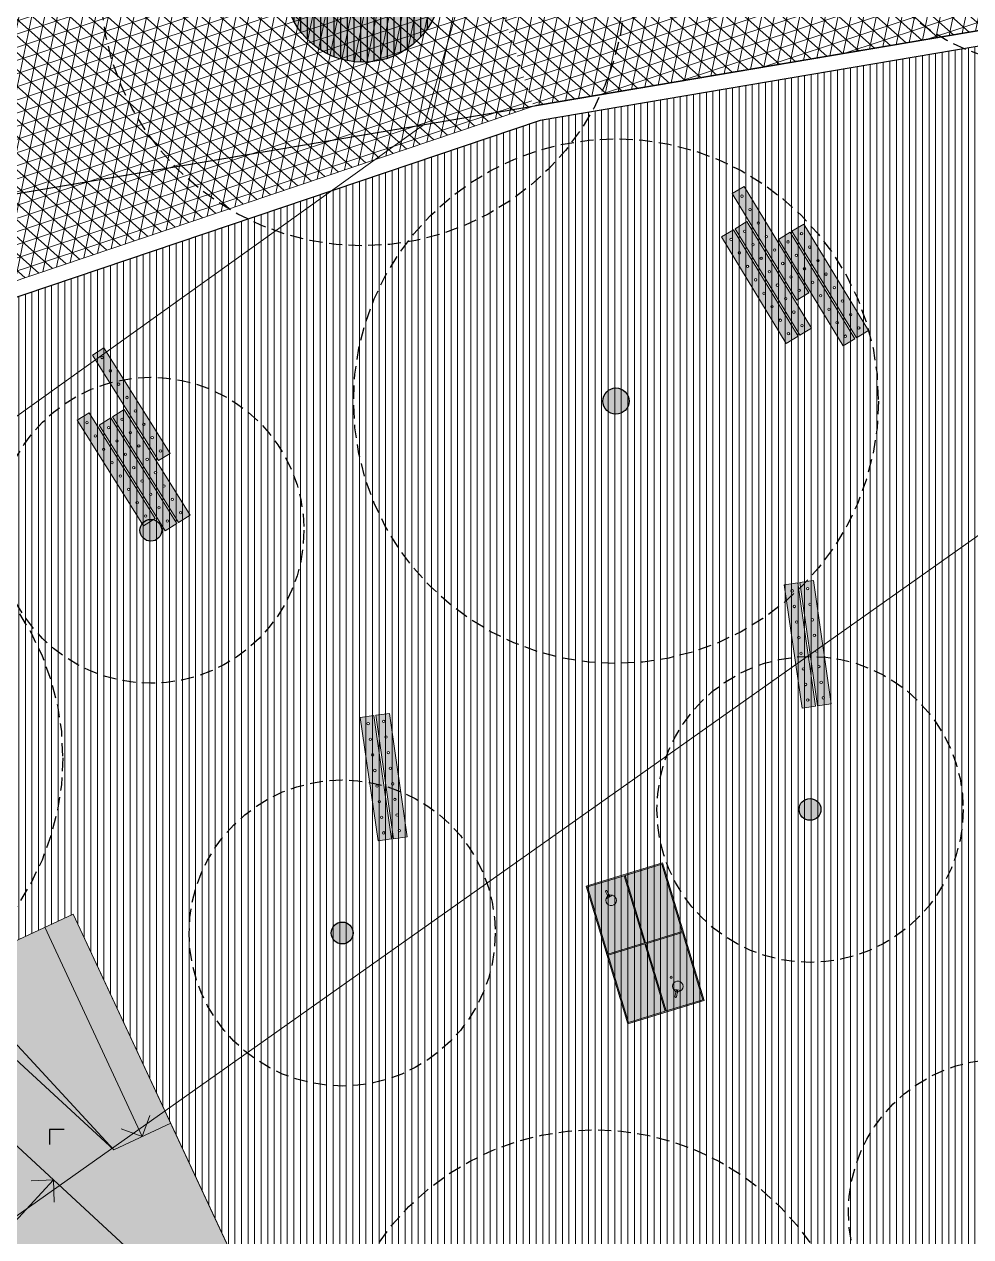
# Model space of a CAD drawing. Header units: metres. Extents: x 678805 to 1359287, y 2747329 to 5497370.
# Drawn here: x 679694.82 to 679712.86, y 2748570.67 to 2748593.78 of the extents above; entities that cross this region are included whole.
import ezdxf
from ezdxf.enums import TextEntityAlignment as Align

# ---------------------------------------------------------------- set-up
doc = ezdxf.new("R2010")
doc.units = ezdxf.units.M
doc.linetypes.add('XREF_MON_SFT_TREES$0$HIDDEN', pattern=[0.375, 0.25, -0.125])
for name, color, linetype in [('00_XREF_MON_HSC_PAVEMENT', 7, 'Continuous'), ('00_XREF_TWQ_BUILDINGS', 7, 'Continuous'), ('00_XREF_TWQ_SFT_TREES', 7, 'Continuous'), ('XREF_MON_GENERAL_LAYOUT$0$02-L-Edge Line Step -10cm', 6, 'Continuous'), ('XREF_MON_GENERAL_LAYOUT$0$02-L-Plan Change', 8, 'Continuous'), ('XREF_MON_HSC_FURNITURE$0$2-L-Symbol', 8, 'Continuous'), ('XREF_MON_HSC_PAVEMENT$0$02-L-Tree Pit_line', 252, 'Continuous'), ('XREF_MON_HSC_PAVEMENT$0$03-TR-Tree Pit_Green', 74, 'Continuous'), ('XREF_MON_SFT_TREES$0$SL_TREE_CANOPY', 251, 'XREF_MON_SFT_TREES$0$HIDDEN'), ('XREF_MON_SFT_TREES$0$SL_TREE_TRUNK', 251, 'Continuous')]:
    doc.layers.add(name, color=color, linetype=linetype)
for name, color, linetype, true_color in [('02-L-Waterfeatures 01', 7, 'Continuous', 0x4da6ff), ('XREF_MON_HSC_PAVEMENT$0$03-TR-Tree Pit_White', 7, 'Continuous', 0xfcfcfc), ('XREF_MON_SFT_TREES$0$SL_TREE_ACACIA_NILOTICA', 7, 'Continuous', 0x264d00), ('XREF_MON_SFT_TREES$0$SL_TREE_ALBIZIA_LEBBECK', 7, 'Continuous', 0xa3a300), ('XREF_MON_SFT_TREES$0$SL_TREE_AZADIRACHTA_INDICA', 7, 'Continuous', 0x9ec82d)]:
    doc.layers.add(name, color=color, linetype=linetype, true_color=true_color)
for name, color, linetype, lineweight in [('XREF_MON_GENERAL_LAYOUT$0$02-L-Level Curves 0.25-0.75m', 33, 'Continuous', 5), ('XREF_MON_GENERAL_LAYOUT$0$02-L-Level Curves 1m', 37, 'Continuous', 5), ('XREF_MON_GENERAL_LAYOUT$0$02-L-Material Change', 251, 'Continuous', 5), ('XREF_MON_GENERAL_LAYOUT$0$04-BK-Tree Pit', 6, 'Continuous', 5), ('XREF_MON_HSC_FURNITURE$0$03-PG-CBIncluded', 8, 'Continuous', 5), ('XREF_MON_HSC_PAVEMENT$0$02-L-B-Flat Bar', 251, 'Continuous', 5), ('XREF_MON_HSC_PAVEMENT$0$03-TR-Pavement_04_Dry Meadow_', 54, 'Continuous', 5), ('XREF_MON_HSC_PAVEMENT$0$04-BK-Tree Pit', 6, 'Continuous', 5)]:
    doc.layers.add(name, color=color, linetype=linetype, lineweight=lineweight)
for name, color, linetype, lineweight, true_color in [('XREF_MON_HSC_PAVEMENT$0$03-TR-Pavement_02_Sealed Gravel', 7, 'Continuous', 5, 0x38321e), ('XREF_MON_HSC_PAVEMENT$0$03-TR-Pavement_04_Dry Meadow_2', 7, 'Continuous', 5, 0xe2c75d), ('XREF_MON_HSC_PAVEMENT$0$03-TR-Pavement_06_Concrete Slab in situ', 7, 'Continuous', 9, 0xf7f7f7), ('XREF_MON_HSC_PAVEMENT$0$03-TR-Pavement_07_Precast irregular Concrete Blocks', 7, 'Continuous', 5, 0xb3b3b3)]:
    doc.layers.add(name, color=color, linetype=linetype, lineweight=lineweight, true_color=true_color)
doc.layers.get('XREF_MON_SFT_TREES$0$SL_TREE_ACACIA_NILOTICA').off()
doc.layers.get('XREF_MON_SFT_TREES$0$SL_TREE_ALBIZIA_LEBBECK').off()
doc.layers.get('XREF_MON_SFT_TREES$0$SL_TREE_AZADIRACHTA_INDICA').off()
doc.styles.add('XREF_MON_GENERAL_LAYOUT$0$Standard', font='arial.ttf')
pattern_1 = [(78.3, (679760.92877, 2748631.8044), (-0.23317743, 0.0482887), []), (138.3, (679760.92877, 2748631.8044), (-0.158408, -0.1777932), []), (198.3, (679760.92877, 2748631.8044), (0.07476945, -0.22608194), [])]

# ---------------------------------------------------------------- blocks, each defined once
blk = doc.blocks.new('XREF_MON_SFT_TREES$0$Albizia_lebbeck')
h = blk.add_hatch()
h.set_pattern_fill('ANSI31', color=256, scale=0.1)
edge = h.paths.add_edge_path()
edge.add_arc((0, 0), 5, -25.4481, 334.5519)
at = {"layer": 'XREF_MON_SFT_TREES$0$SL_TREE_TRUNK'}
h = blk.add_hatch(color=256, dxfattribs=at)
h.dxf.hatch_style = 1
edge = h.paths.add_edge_path()
edge.add_arc((0, 0), 0.25, 0, 360)
at = {"layer": 'XREF_MON_SFT_TREES$0$SL_TREE_CANOPY', "linetype": 'XREF_MON_SFT_TREES$0$HIDDEN'}
blk.add_circle((0, 0), 5, dxfattribs=at)
at = {"layer": 'XREF_MON_SFT_TREES$0$SL_TREE_TRUNK'}
blk.add_circle((0, 0), 0.25, dxfattribs=at)
blk = doc.blocks.new('XREF_MON_SFT_TREES$0$Acacia_nilotica')
h = blk.add_hatch()
h.set_pattern_fill('ANSI31', color=256, scale=0.1)
edge = h.paths.add_edge_path()
edge.add_arc((0, 0), 4, 0, 360)
at = {"layer": 'XREF_MON_SFT_TREES$0$SL_TREE_TRUNK'}
h = blk.add_hatch(color=256, dxfattribs=at)
h.dxf.hatch_style = 1
edge = h.paths.add_edge_path()
edge.add_arc((0, 0), 0.25, 0, 360)
at = {"layer": 'XREF_MON_SFT_TREES$0$SL_TREE_CANOPY', "linetype": 'XREF_MON_SFT_TREES$0$HIDDEN'}
blk.add_circle((0, 0), 4, dxfattribs=at)
at = {"layer": 'XREF_MON_SFT_TREES$0$SL_TREE_TRUNK'}
blk.add_circle((0, 0), 0.25, dxfattribs=at)
blk = doc.blocks.new('XREF_MON_SFT_TREES$0$Azadiracta.C')
h = blk.add_hatch()
h.set_pattern_fill('ANSI31', color=256, scale=0.08333)
edge = h.paths.add_edge_path()
edge.add_arc((0, 0), 2.917, 0, 360)
at = {"layer": 'XREF_MON_SFT_TREES$0$SL_TREE_TRUNK'}
h = blk.add_hatch(color=256, dxfattribs=at)
h.dxf.hatch_style = 1
edge = h.paths.add_edge_path()
edge.add_arc((0, 0), 0.208, 0, 360)
at = {"layer": 'XREF_MON_SFT_TREES$0$SL_TREE_CANOPY', "linetype": 'XREF_MON_SFT_TREES$0$HIDDEN'}
blk.add_circle((0, 0), 2.917, dxfattribs=at)
at = {"layer": 'XREF_MON_SFT_TREES$0$SL_TREE_TRUNK'}
blk.add_circle((0, 0), 0.208, dxfattribs=at)
blk = doc.blocks.new('XREF_MON_SFT_TREES')
at = {"layer": 'XREF_MON_SFT_TREES$0$SL_TREE_ACACIA_NILOTICA', "rotation": 25.44812939262281}
blk.add_blockref('XREF_MON_SFT_TREES$0$Acacia_nilotica', (679714.308, 2748596.988), dxfattribs=at)
at = {"layer": 'XREF_MON_SFT_TREES$0$SL_TREE_ALBIZIA_LEBBECK', "rotation": 25.44812939262281}
for p in [(679701.276, 2748594.556), (679706.097, 2748586.597), (679690.555, 2748579.796), (679705.687, 2748567.708)]:
    blk.add_blockref('XREF_MON_SFT_TREES$0$Albizia_lebbeck', p, dxfattribs=at)
at = {"layer": 'XREF_MON_SFT_TREES$0$SL_TREE_AZADIRACHTA_INDICA'}
for p in [(679697.235, 2748584.135), (679709.795, 2748578.815), (679700.881, 2748576.459), (679713.442, 2748571.14)]:
    blk.add_blockref('XREF_MON_SFT_TREES$0$Azadiracta.C', p, dxfattribs=at)
blk = doc.blocks.new('XREF_MON_HSC_PAVEMENT$0$Escocell 3m')
at = {"layer": 'XREF_MON_HSC_PAVEMENT$0$03-TR-Tree Pit_Green'}
h = blk.add_hatch(dxfattribs=at)
h.set_pattern_fill('ANSI31', color=256, scale=0.04, angle=19.0454)
h.set_pattern_definition([(64.04540243, (-1814188.4613, -2173892.2774), (-0.1141909246487, 0.055582665714), [])])
edge = h.paths.add_edge_path()
edge.add_arc((0, 0), 1.5, 0, 360)
at = {"layer": 'XREF_MON_HSC_PAVEMENT$0$03-TR-Tree Pit_White'}
h = blk.add_hatch(color=256, dxfattribs=at)
h.dxf.hatch_style = 1
edge = h.paths.add_edge_path()
edge.add_arc((0, 0), 1.5, 0, 360)
blk.add_circle((0, 0), 1.5)
at = {"layer": 'XREF_MON_HSC_PAVEMENT$0$02-L-Tree Pit_line', "ltscale": 0.3}
blk.add_circle((0, 0), 1.5, dxfattribs=at)
blk = doc.blocks.new('XREF_MON_HSC_PAVEMENT')
at = {"layer": 'XREF_MON_HSC_PAVEMENT$0$03-TR-Pavement_02_Sealed Gravel', "linetype": 'Continuous'}
h = blk.add_hatch(dxfattribs=at)
h.set_pattern_fill('ANSI31', color=256, scale=0.0393, angle=45)
h.set_pattern_definition([(90, (652974.11672, 2717198.73223), (-0.1247775, 0), [])])
h.paths.add_polyline_path([(679677.201, 2748573.555), (679683.041, 2748573.777), (679687.329, 2748576.176), (679693.395, 2748575.721), (679695.755, 2748576.821), (679698.899, 2748570.077), (679696.876, 2748565.409), (679691.299, 2748563.582), (679690.559, 2748563.185), (679688.204, 2748561.07), (679682.247, 2748562.313), (679677.021, 2748573.467)])
h.paths.add_polyline_path([(679758.64, 2748582.443), (679748.157, 2748599.32), (679704.653, 2748591.943), (679666.232, 2748578.973), (679685.689, 2748547.73)])
at = {"layer": 'XREF_MON_HSC_PAVEMENT$0$03-TR-Pavement_04_Dry Meadow_', "linetype": 'Continuous'}
h = blk.add_hatch(dxfattribs=at)
h.set_pattern_fill('ANSI31', color=256, scale=0.0502, angle=45)
edge = h.paths.add_edge_path()
edge.add_line((679675.835, 2748647.309), (679685.074, 2748650.792))
edge.add_line((679685.074, 2748650.792), (679698.894, 2748608.948))
edge.add_line((679698.894, 2748608.948), (679662.265, 2748585.503))
edge.add_line((679662.265, 2748585.503), (679655.314, 2748606.552))
edge.add_arc((679670.931, 2748572.825), 37.167, 91.5774, 114.8467, ccw=False)
edge.add_line((679669.908, 2748609.978), (679694.804, 2748610.664))
edge.add_line((679694.804, 2748610.664), (679694.771, 2748611.863))
edge.add_line((679694.771, 2748611.863), (679669.875, 2748611.178))
edge.add_arc((679670.931, 2748572.825), 38.367, 91.5774, 109.6893)
edge.add_line((679658.005, 2748608.949), (679668.85, 2748617.462))
edge.add_arc((679686.532, 2748594.935), 28.638, 88.6842, 128.13, ccw=False)
edge.add_line((679687.19, 2748623.565), (679687.217, 2748624.765))
edge.add_arc((679686.532, 2748594.935), 29.838, 88.6842, 115.5515)
edge.add_arc((679661.727, 2748630.94), 15, 322.7222, 363.198)
edge.add_line((679676.703, 2748631.776), (679676.633, 2748633.028))
edge.add_line((679676.633, 2748633.028), (679677.144, 2748633.071))
edge.add_arc((679675.787, 2748649.214), 16.2, 274.8054, 299.2955)
edge.add_line((679683.714, 2748635.086), (679686.572, 2748636.69))
edge.add_line((679686.572, 2748636.69), (679685.985, 2748637.736))
edge.add_line((679685.985, 2748637.736), (679683.126, 2748636.132))
edge.add_arc((679675.787, 2748649.214), 15, 274.8054, 299.2955, ccw=False)
edge.add_line((679677.043, 2748634.267), (679676.566, 2748634.226))
edge.add_line((679676.566, 2748634.226), (679675.835, 2748647.309))
at = {"layer": 'XREF_MON_HSC_PAVEMENT$0$03-TR-Pavement_04_Dry Meadow_2', "ltscale": 2, "transparency": 33554687}
h = blk.add_hatch(dxfattribs=at)
h.set_pattern_fill('AR-CONC', color=256, scale=0.0067, angle=290)
edge = h.paths.add_edge_path()
edge.add_line((679662.152, 2748598.297), (679658.445, 2748597.072))
edge.add_line((679658.445, 2748597.072), (679662.265, 2748585.503))
edge.add_line((679662.265, 2748585.503), (679698.894, 2748608.948))
edge.add_line((679698.894, 2748608.948), (679685.074, 2748650.792))
edge.add_line((679685.074, 2748650.792), (679675.835, 2748647.309))
edge.add_line((679675.835, 2748647.309), (679676.566, 2748634.226))
edge.add_line((679676.566, 2748634.226), (679677.043, 2748634.267))
edge.add_arc((679675.787, 2748649.214), 15, 274.8054, 297.2878)
edge.add_line((679682.664, 2748635.883), (679682.536, 2748636.11))
edge.add_arc((679680.741, 2748634.937), 2.144, 33.1766, 85.3976)
edge.add_arc((679681.179, 2748640.063), 3, -26.5336, 264.9312, ccw=False)
edge.add_arc((679685.781, 2748637.765), 2.144, 153.4655, 205.4143)
edge.add_line((679683.844, 2748636.844), (679683.976, 2748636.609))
edge.add_line((679683.976, 2748636.609), (679685.985, 2748637.736))
edge.add_line((679685.985, 2748637.736), (679686.572, 2748636.69))
edge.add_line((679686.572, 2748636.69), (679683.714, 2748635.086))
edge.add_arc((679675.787, 2748649.214), 16.2, 274.8054, 299.2955, ccw=False)
edge.add_line((679677.144, 2748633.071), (679676.633, 2748633.028))
edge.add_line((679676.633, 2748633.028), (679676.703, 2748631.776))
edge.add_arc((679661.727, 2748630.94), 15, -37.2778, 3.198, ccw=False)
edge.add_arc((679686.532, 2748594.935), 29.838, 88.6842, 115.5515, ccw=False)
edge.add_line((679687.217, 2748624.765), (679687.19, 2748623.565))
edge.add_arc((679686.532, 2748594.935), 28.638, 88.6842, 128.13)
edge.add_line((679668.85, 2748617.462), (679658.005, 2748608.949))
edge.add_arc((679670.931, 2748572.825), 38.367, 91.5774, 109.6893, ccw=False)
edge.add_line((679669.875, 2748611.178), (679694.771, 2748611.863))
edge.add_line((679694.771, 2748611.863), (679694.804, 2748610.664))
edge.add_line((679694.804, 2748610.664), (679688.508, 2748610.49))
edge.add_arc((679687.772, 2748607.582), 3, -252.6595, 75.8143, ccw=False)
edge.add_line((679686.878, 2748610.446), (679669.908, 2748609.978))
edge.add_arc((679670.931, 2748572.825), 37.167, 91.5774, 114.8467)
edge.add_line((679655.314, 2748606.552), (679657.974, 2748598.497))
edge.add_line((679657.974, 2748598.497), (679661.681, 2748599.721))
edge.add_arc((679660.873, 2748601.707), 2.144, 292.1571, 344.3733)
edge.add_arc((679665.82, 2748600.298), 3, -127.1128, 163.9151, ccw=False)
edge.add_arc((679662.685, 2748596.22), 2.144, 51.8341, 104.4019)
edge = h.paths.add_edge_path(flags=17)
edge.add_line((679671.198, 2748619.122), (679672.477, 2748619.898))
edge.add_line((679672.477, 2748619.898), (679672.525, 2748619.817))
edge.add_arc((679674.287, 2748621.039), 2.144, 214.7627, 266.7114)
edge.add_arc((679673.991, 2748615.904), 3, -54.2525, 86.7114, ccw=False)
edge.add_arc((679676.997, 2748611.729), 2.144, 125.7475, 177.6962)
edge.add_line((679674.854, 2748611.815), (679674.868, 2748611.315))
edge.add_line((679674.868, 2748611.315), (679673.369, 2748611.274))
edge.add_line((679673.369, 2748611.274), (679673.355, 2748611.774))
edge.add_arc((679671.221, 2748611.57), 2.144, 5.4586, 57.4074)
edge.add_arc((679673.991, 2748615.904), 3, 155.0515, 237.4074, ccw=False)
edge.add_arc((679669.327, 2748618.074), 2.144, 335.0515, 389.2568)
at = {"layer": 'XREF_MON_HSC_PAVEMENT$0$03-TR-Pavement_06_Concrete Slab in situ', "linetype": 'Continuous'}
h = blk.add_hatch(color=256, dxfattribs=at)
h.dxf.hatch_style = 1
h.paths.add_polyline_path([(679698.899, 2748570.077), (679695.755, 2748576.821), (679693.395, 2748575.721), (679687.329, 2748576.176), (679683.041, 2748573.777), (679677.201, 2748573.555), (679677.021, 2748573.467), (679682.247, 2748562.313), (679688.204, 2748561.07), (679690.559, 2748563.185), (679691.299, 2748563.582), (679696.876, 2748565.409)])
at = {"layer": 'XREF_MON_HSC_PAVEMENT$0$03-TR-Pavement_07_Precast irregular Concrete Blocks', "linetype": 'Continuous'}
h = blk.add_hatch(dxfattribs=at)
h.set_pattern_fill('NET3', color=256, scale=0.075, angle=78.3)
h.set_pattern_definition([(78.3, (679702.49558, 2748598.36996), (-0.2331774, 0.0482887), []), (138.3, (679702.49558, 2748598.36996), (-0.158408, -0.1777932), []), (198.3, (679702.49558, 2748598.36996), (0.07476945, -0.22608194), [])])
h.paths.add_polyline_path([(679775.663, 2748586.251), (679764.86, 2748618.962), (679702.497, 2748598.366), (679704.527, 2748592.218), (679748.306, 2748599.649), (679760.974, 2748579.256)])
h = blk.add_hatch(dxfattribs=at)
h.set_pattern_fill('NET3', color=256, scale=0.075, angle=78.3)
h.set_pattern_definition(pattern_1)
h.paths.add_polyline_path([(679662.107, 2748585.032), (679702.497, 2748598.366), (679704.527, 2748592.218)])
h = blk.add_hatch(dxfattribs=at)
h.set_pattern_fill('NET3', color=256, scale=0.075, angle=78.3)
h.set_pattern_definition(pattern_1)
h.paths.add_polyline_path([(679662.107, 2748585.032), (679665.777, 2748579.136), (679704.527, 2748592.218)])
at = {"layer": 'XREF_MON_HSC_PAVEMENT$0$02-L-B-Flat Bar'}
blk.add_lwpolyline([(679704.527, 2748592.218), (679662.107, 2748585.032)], dxfattribs=at)
at = {"layer": 'XREF_MON_HSC_PAVEMENT$0$04-BK-Tree Pit', "rotation": 25.95459756993445}
blk.add_blockref('XREF_MON_HSC_PAVEMENT$0$Escocell 3m', (679701.276, 2748594.556), dxfattribs=at)
blk = doc.blocks.new('XREF_MON_HSC_FURNITURE$0$simb')
at = {"layer": 'XREF_MON_HSC_FURNITURE$0$2-L-Symbol', "lineweight": -3}
blk.add_lwpolyline([(0.151, 0.239), (0, 0), (-0.239, 0.151)], dxfattribs=at)
blk = doc.blocks.new('XREF_MON_HSC_FURNITURE$0$skate')
at = {"true_color": 0xfcfcfc}
h = blk.add_hatch(color=7, dxfattribs=at)
h.dxf.hatch_style = 1
h.paths.add_polyline_path([(0, 0), (-0.193, 0.051), (-5.963, -0.88), (-10.64, 0.627, 0.425142), (-16.262, -0.629), (-16.497, -1.014), (-19.028, -0.4), (-20.782, -7.631, 0.449663), (-17.88, -11.809), (-12.052, -12.502, -0.088194), (-11.248, -12.746), (-8.341, -14.449, 0.483423), (-2.927, -11.965)])
blk.add_lwpolyline([(-6.946, -3.784), (-6.943, -3.781), (-6.943, -3.784)], close=True)
at = {"layer": 'XREF_MON_HSC_FURNITURE$0$03-PG-CBIncluded'}
for p, q in [((-0.193, 0.051), (0, 0)), ((-19.028, -0.4), (-20.782, -7.631)), ((-17.88, -11.809), (-12.052, -12.502)), ((-11.248, -12.746), (-8.433, -14.177))]:
    blk.add_line(p, q, dxfattribs=at)
for points in [[(-18.899, -4.959), (-16.262, -0.629, -0.425142), (-10.64, 0.627), (-5.963, -0.88), (-0.193, 0.051)], [(-11.248, -12.746), (-11.339, -12.924), (-8.524, -14.356, 0.47842), (-3.126, -11.931), (0, 0)], [(-8.433, -14.177, 0.47842), (-3.319, -11.881), (-0.193, 0.051)], [(-8.341, -14.449, 0.483423), (-2.927, -11.965), (0, 0)], [(-1.557, -5.156), (-4.357, -3.946, 0.10784), (-5.362, -3.749), (-8.58, -3.819, -0.152645), (-9.955, -3.422), (-12.374, -1.823, 0.401928), (-17.276, -2.715), (-18.899, -4.959)], [(-13.036, -2.824, 0.401936), (-16.304, -3.419), (-19.019, -7.172, 0.572113), (-17.497, -10.646), (-11.328, -11.38, -0.088194), (-11.227, -11.411), (-7.889, -13.108, 0.47842), (-4.48, -11.577), (-3.468, -7.713, 0.49817), (-5.644, -4.956), (-9.585, -5.041, -0.152645), (-9.757, -4.992), (-13.036, -2.824)]]:
    blk.add_lwpolyline(points, format="xyb", dxfattribs=at)
for points in [[(-12.374, -1.823), (-10.967, 0.822)], [(-19.028, -0.4), (-16.497, -1.014)], [(-19.482, -4.817), (-18.445, -0.541)], [(-6.943, -3.781), (-6.876, -0.943)], [(-11.968, -1.699), (-12.374, -1.823), (-12.498, -1.417)], [(-6.636, -3.488), (-6.943, -3.781), (-7.236, -3.474)], [(-19.12, -4.596), (-19.482, -4.817), (-19.703, -4.455)], [(-20.065, -4.676), (-18.899, -4.959)], [(-8.226, -5.312), (-7.933, -5.005), (-7.626, -5.299)], [(-7.888, -7.067), (-7.933, -5.005)], [(-17.594, -5.714), (-17.661, -5.295), (-17.243, -5.228)], [(-15.798, -6.643), (-17.661, -5.295)], [(-1.557, -5.156), (-1.364, -5.207)], [(-6.199, -9.062), (-3.974, -9.645)], [(-4.188, -9.278), (-3.974, -9.645), (-4.34, -9.859)], [(-8.625, -10.267), (-9.621, -12.227)], [(-9.218, -12.096), (-9.621, -12.227), (-9.753, -11.824)]]:
    blk.add_lwpolyline(points, dxfattribs=at)
blk.add_lwpolyline([(-5.596, -7.155), (-10.18, -6.979), (-14.359, -4.826), (-17.237, -8.461), (-10.447, -9.566), (-6.802, -10.968)], close=True, dxfattribs=at)
for centre, radius, start, end in [((-17.478, -8.432), 3.4, 166.3645, 263.2113), ((-12.336, -14.885), 2.4, 63.0508, 83.2113)]:
    blk.add_arc(centre, radius, start, end, dxfattribs=at)
for p, rotation in [((-11.681, -2.922), 47.08722836984338), ((-17.775, -4.34), 133.6731854242439), ((-6.018, -4.421), 74.69563785638019), ((-19.827, -7.444), 150.5267062587264), ((-14.874, -11.489), 73.09881711522648), ((-8.171, -13.582), 55.56829792372535)]:
    blk.add_blockref('XREF_MON_HSC_FURNITURE$0$simb', p, dxfattribs=dict(at, rotation=rotation))
blk = doc.blocks.new('XREF_MON_HSC_FURNITURE$0$RAI_D-HL')
at = {"true_color": 0xfcfcfc}
h = blk.add_hatch(color=7, dxfattribs=at)
h.dxf.hatch_style = 1
h.paths.add_polyline_path([(2112.609, 179.843), (2112.823, 179.995), (2111.442, 181.928), (2111.228, 181.775)])
h.paths.add_polyline_path([(2112.306, 180.532, -1), (2112.269, 180.505, -1)], flags=16)
h.paths.add_polyline_path([(2112.304, 180.53, -1), (2112.271, 180.507, -1)], flags=0)
h.paths.add_polyline_path([(2112.094, 180.75, -1), (2112.132, 180.776, -1)], flags=16)
h.paths.add_polyline_path([(2112.481, 180.288, -1), (2112.443, 180.261, -1)], flags=16)
h.paths.add_polyline_path([(2111.92, 180.994, -1), (2111.957, 181.021, -1)], flags=16)
h.paths.add_polyline_path([(2112.656, 180.043, -1), (2112.618, 180.016, -1)], flags=16)
h.paths.add_polyline_path([(2111.745, 181.238, -1), (2111.782, 181.265, -1)], flags=16)
h.paths.add_polyline_path([(2111.57, 181.483, -1), (2111.608, 181.51, -1)], flags=16)
h.paths.add_polyline_path([(2111.396, 181.727, -1), (2111.433, 181.754, -1)], flags=16)
h = blk.add_hatch(color=7, dxfattribs=at)
h.dxf.hatch_style = 1
h.paths.add_polyline_path([(2112.854, 180.017), (2113.067, 180.17), (2111.686, 182.102), (2111.473, 181.95)])
h.paths.add_polyline_path([(2112.551, 180.707, -1), (2112.513, 180.68, -1)], flags=16)
h.paths.add_polyline_path([(2112.548, 180.705, -1), (2112.516, 180.682, -1)], flags=0)
h.paths.add_polyline_path([(2112.339, 180.924, -1), (2112.376, 180.951, -1)], flags=16)
h.paths.add_polyline_path([(2112.725, 180.462, -1), (2112.688, 180.435, -1)], flags=16)
h.paths.add_polyline_path([(2112.164, 181.169, -1), (2112.201, 181.195, -1)], flags=16)
h.paths.add_polyline_path([(2112.9, 180.218, -1), (2112.862, 180.191, -1)], flags=16)
h.paths.add_polyline_path([(2111.989, 181.413, -1), (2112.027, 181.44, -1)], flags=16)
h.paths.add_polyline_path([(2111.815, 181.657, -1), (2111.852, 181.684, -1)], flags=16)
h.paths.add_polyline_path([(2111.64, 181.902, -1), (2111.678, 181.929, -1)], flags=16)
h = blk.add_hatch(color=7, dxfattribs=at)
h.dxf.hatch_style = 1
h.paths.add_polyline_path([(2112.47, 179.005), (2112.683, 179.157), (2111.302, 181.09), (2111.089, 180.937)])
h.paths.add_polyline_path([(2112.167, 179.694, -1), (2112.129, 179.667, -1)], flags=16)
h.paths.add_polyline_path([(2112.164, 179.692, -1), (2112.132, 179.669, -1)], flags=0)
h.paths.add_polyline_path([(2111.955, 179.912, -1), (2111.992, 179.938, -1)], flags=16)
h.paths.add_polyline_path([(2112.341, 179.449, -1), (2112.304, 179.423, -1)], flags=16)
h.paths.add_polyline_path([(2111.78, 180.156, -1), (2111.817, 180.183, -1)], flags=16)
h.paths.add_polyline_path([(2112.516, 179.205, -1), (2112.479, 179.178, -1)], flags=16)
h.paths.add_polyline_path([(2111.605, 180.4, -1), (2111.643, 180.427, -1)], flags=16)
h.paths.add_polyline_path([(2111.431, 180.645, -1), (2111.468, 180.672, -1)], flags=16)
h.paths.add_polyline_path([(2111.256, 180.889, -1), (2111.294, 180.916, -1)], flags=16)
h = blk.add_hatch(color=7, dxfattribs=at)
h.dxf.hatch_style = 1
h.paths.add_polyline_path([(2112.226, 178.828), (2112.439, 178.98), (2111.058, 180.913), (2110.845, 180.76)])
h.paths.add_polyline_path([(2111.923, 179.517, -1), (2111.885, 179.49, -1)], flags=16)
h.paths.add_polyline_path([(2111.92, 179.515, -1), (2111.888, 179.492, -1)], flags=0)
h.paths.add_polyline_path([(2111.711, 179.735, -1), (2111.748, 179.761, -1)], flags=16)
h.paths.add_polyline_path([(2112.097, 179.273, -1), (2112.06, 179.246, -1)], flags=16)
h.paths.add_polyline_path([(2111.536, 179.979, -1), (2111.574, 180.006, -1)], flags=16)
h.paths.add_polyline_path([(2112.272, 179.028, -1), (2112.235, 179.001, -1)], flags=16)
h.paths.add_polyline_path([(2111.361, 180.223, -1), (2111.399, 180.25, -1)], flags=16)
h.paths.add_polyline_path([(2111.187, 180.468, -1), (2111.224, 180.495, -1)], flags=16)
h.paths.add_polyline_path([(2111.012, 180.712, -1), (2111.05, 180.739, -1)], flags=16)
h = blk.add_hatch(color=7, dxfattribs=at)
h.dxf.hatch_style = 1
h.paths.add_polyline_path([(2113.063, 178.69), (2113.277, 178.843), (2111.896, 180.775), (2111.683, 180.623)])
h.paths.add_polyline_path([(2112.76, 179.38, -1), (2112.723, 179.353, -1)], flags=16)
h.paths.add_polyline_path([(2112.758, 179.378, -1), (2112.725, 179.355, -1)], flags=0)
h.paths.add_polyline_path([(2112.548, 179.597, -1), (2112.586, 179.624, -1)], flags=16)
h.paths.add_polyline_path([(2112.935, 179.135, -1), (2112.898, 179.109, -1)], flags=16)
h.paths.add_polyline_path([(2112.374, 179.842, -1), (2112.411, 179.869, -1)], flags=16)
h.paths.add_polyline_path([(2113.11, 178.891, -1), (2113.072, 178.864, -1)], flags=16)
h.paths.add_polyline_path([(2112.199, 180.086, -1), (2112.237, 180.113, -1)], flags=16)
h.paths.add_polyline_path([(2112.024, 180.331, -1), (2112.062, 180.357, -1)], flags=16)
h.paths.add_polyline_path([(2111.85, 180.575, -1), (2111.887, 180.602, -1)], flags=16)
for points in [[(2112.609, 179.843), (2112.823, 179.995), (2111.442, 181.928), (2111.228, 181.775), (2112.609, 179.843)], [(2112.854, 180.017), (2113.067, 180.17), (2111.686, 182.102), (2111.473, 181.95), (2112.854, 180.017)], [(2112.47, 179.005), (2112.683, 179.157), (2111.302, 181.09), (2111.089, 180.937), (2112.47, 179.005)], [(2112.226, 178.828), (2112.439, 178.98), (2111.058, 180.913), (2110.845, 180.76), (2112.226, 178.828)], [(2113.063, 178.69), (2113.277, 178.843), (2111.896, 180.775), (2111.683, 180.623), (2113.063, 178.69)]]:
    blk.add_lwpolyline(points, close=True)
for centre, radius in [((2111.659, 181.915), 0.023), ((2111.414, 181.741), 0.023), ((2111.833, 181.671), 0.023), ((2111.589, 181.496), 0.023), ((2112.008, 181.426), 0.023), ((2111.764, 181.252), 0.023), ((2112.183, 181.182), 0.023), ((2111.938, 181.007), 0.023), ((2112.357, 180.938), 0.023), ((2111.031, 180.726), 0.023), ((2111.275, 180.903), 0.023), ((2112.113, 180.763), 0.023), ((2111.206, 180.481), 0.023), ((2111.449, 180.658), 0.023), ((2111.869, 180.588), 0.023), ((2112.288, 180.519), 0.023), ((2112.288, 180.519), 0.02), ((2112.532, 180.693), 0.023), ((2112.532, 180.693), 0.02), ((2111.624, 180.414), 0.023), ((2112.043, 180.344), 0.023), ((2112.462, 180.274), 0.023), ((2112.707, 180.449), 0.023), ((2111.38, 180.237), 0.023), ((2111.799, 180.169), 0.023), ((2112.218, 180.1), 0.023), ((2112.637, 180.03), 0.023), ((2112.881, 180.204), 0.023), ((2111.555, 179.992), 0.023), ((2111.973, 179.925), 0.023), ((2112.392, 179.855), 0.023), ((2111.729, 179.748), 0.023), ((2112.148, 179.681), 0.023), ((2112.148, 179.681), 0.02), ((2112.567, 179.611), 0.023), ((2111.904, 179.504), 0.023), ((2111.904, 179.504), 0.02), ((2112.323, 179.436), 0.023), ((2112.742, 179.366), 0.023), ((2112.742, 179.366), 0.02), ((2112.079, 179.259), 0.023), ((2112.497, 179.192), 0.023), ((2112.916, 179.122), 0.023), ((2112.253, 179.015), 0.023), ((2113.091, 178.878), 0.023)]:
    blk.add_circle(centre, radius)
blk = doc.blocks.new('XREF_MON_HSC_FURNITURE$0$RAI_C')
at = {"rotation": 144.4534980138212}
blk.add_blockref('XREF_MON_HSC_FURNITURE$0$RAI_D-HL', (1823.92, -1080.228), dxfattribs=at)
blk = doc.blocks.new('XREF_MON_HSC_FURNITURE$0$RAI_B_HL')
at = {"true_color": 0xfcfcfc}
h = blk.add_hatch(color=7, dxfattribs=at)
h.dxf.hatch_style = 1
h.paths.add_polyline_path([(2100.11, 179.356), (2100.371, 179.381), (2100.141, 181.745), (2099.88, 181.72)])
h.paths.add_polyline_path([(2100.192, 180.104, -1), (2100.146, 180.1, -1)], flags=16)
h.paths.add_polyline_path([(2100.189, 180.104, -1), (2100.149, 180.1, -1)], flags=0)
h.paths.add_polyline_path([(2100.117, 180.399, -1), (2100.163, 180.403, -1)], flags=16)
h.paths.add_polyline_path([(2100.221, 179.805, -1), (2100.175, 179.801, -1)], flags=16)
h.paths.add_polyline_path([(2100.088, 180.698, -1), (2100.134, 180.702, -1)], flags=16)
h.paths.add_polyline_path([(2100.25, 179.506, -1), (2100.204, 179.502, -1)], flags=16)
h.paths.add_polyline_path([(2100.059, 180.997, -1), (2100.105, 181.001, -1)], flags=16)
h.paths.add_polyline_path([(2100.03, 181.296, -1), (2100.076, 181.3, -1)], flags=16)
h.paths.add_polyline_path([(2100.001, 181.595, -1), (2100.047, 181.599, -1)], flags=16)
h = blk.add_hatch(color=7, dxfattribs=at)
h.dxf.hatch_style = 1
h.paths.add_polyline_path([(2100.409, 179.385), (2100.67, 179.41), (2100.44, 181.774), (2100.179, 181.749)])
h.paths.add_polyline_path([(2100.491, 180.133, -1), (2100.445, 180.129, -1)], flags=16)
h.paths.add_polyline_path([(2100.488, 180.133, -1), (2100.448, 180.129, -1)], flags=0)
h.paths.add_polyline_path([(2100.416, 180.428, -1), (2100.462, 180.432, -1)], flags=16)
h.paths.add_polyline_path([(2100.52, 179.834, -1), (2100.474, 179.83, -1)], flags=16)
h.paths.add_polyline_path([(2100.387, 180.727, -1), (2100.433, 180.731, -1)], flags=16)
h.paths.add_polyline_path([(2100.549, 179.536, -1), (2100.503, 179.531, -1)], flags=16)
h.paths.add_polyline_path([(2100.358, 181.026, -1), (2100.404, 181.03, -1)], flags=16)
h.paths.add_polyline_path([(2100.329, 181.325, -1), (2100.375, 181.329, -1)], flags=16)
h.paths.add_polyline_path([(2100.3, 181.624, -1), (2100.346, 181.628, -1)], flags=16)
for points in [[(2100.11, 179.356), (2100.371, 179.381), (2100.141, 181.745), (2099.88, 181.72), (2100.11, 179.356)], [(2100.409, 179.385), (2100.67, 179.41), (2100.44, 181.774), (2100.179, 181.749), (2100.409, 179.385)]]:
    blk.add_lwpolyline(points, close=True)
for centre, radius in [((2100.323, 181.626), 0.023), ((2100.024, 181.597), 0.023), ((2100.053, 181.298), 0.023), ((2100.352, 181.327), 0.023), ((2100.082, 180.999), 0.023), ((2100.381, 181.028), 0.023), ((2100.111, 180.7), 0.023), ((2100.41, 180.729), 0.023), ((2100.14, 180.401), 0.023), ((2100.439, 180.43), 0.023), ((2100.169, 180.102), 0.023), ((2100.169, 180.102), 0.02), ((2100.468, 180.131), 0.023), ((2100.468, 180.131), 0.02), ((2100.198, 179.803), 0.023), ((2100.497, 179.832), 0.023), ((2100.227, 179.504), 0.023), ((2100.526, 179.533), 0.023)]:
    blk.add_circle(centre, radius)
blk = doc.blocks.new('XREF_MON_HSC_FURNITURE$0$RAI_D')
at = {"rotation": 324.4534980158393}
blk.add_blockref('XREF_MON_HSC_FURNITURE$0$RAI_B_HL', (-1815.645, 1074.162), dxfattribs=at)
blk = doc.blocks.new('XREF_MON_HSC_FURNITURE$0$RAI_A_HL')
at = {"true_color": 0xfcfcfc}
h = blk.add_hatch(color=7, dxfattribs=at)
h.dxf.hatch_style = 1
h.paths.add_polyline_path([(2094.887, 181.547), (2094.776, 181.785), (2092.625, 180.778), (2092.736, 180.541)])
h.paths.add_polyline_path([(2094.154, 181.374, -1), (2094.174, 181.333, -1)], flags=16)
h.paths.add_polyline_path([(2094.156, 181.372, -1), (2094.173, 181.335, -1)], flags=0)
h.paths.add_polyline_path([(2093.902, 181.205, -1), (2093.882, 181.247, -1)], flags=16)
h.paths.add_polyline_path([(2094.426, 181.502, -1), (2094.446, 181.46, -1)], flags=16)
h.paths.add_polyline_path([(2093.63, 181.078, -1), (2093.61, 181.12, -1)], flags=16)
h.paths.add_polyline_path([(2094.699, 181.629, -1), (2094.718, 181.587, -1)], flags=16)
h.paths.add_polyline_path([(2093.358, 180.951, -1), (2093.338, 180.993, -1)], flags=16)
h.paths.add_polyline_path([(2093.086, 180.824, -1), (2093.066, 180.865, -1)], flags=16)
h.paths.add_polyline_path([(2092.813, 180.696, -1), (2092.794, 180.738, -1)], flags=16)
h = blk.add_hatch(color=7, dxfattribs=at)
h.dxf.hatch_style = 1
h.paths.add_polyline_path([(2094.742, 181.148), (2094.631, 181.385), (2092.48, 180.379), (2092.591, 180.141)])
h.paths.add_polyline_path([(2094.01, 180.975, -1), (2094.029, 180.933, -1)], flags=16)
h.paths.add_polyline_path([(2094.011, 180.972, -1), (2094.028, 180.936, -1)], flags=0)
h.paths.add_polyline_path([(2093.757, 180.806, -1), (2093.737, 180.848, -1)], flags=16)
h.paths.add_polyline_path([(2094.282, 181.102, -1), (2094.301, 181.061, -1)], flags=16)
h.paths.add_polyline_path([(2093.485, 180.679, -1), (2093.465, 180.721, -1)], flags=16)
h.paths.add_polyline_path([(2094.554, 181.23, -1), (2094.573, 181.188, -1)], flags=16)
h.paths.add_polyline_path([(2093.213, 180.552, -1), (2093.193, 180.593, -1)], flags=16)
h.paths.add_polyline_path([(2092.941, 180.424, -1), (2092.921, 180.466, -1)], flags=16)
h.paths.add_polyline_path([(2092.669, 180.297, -1), (2092.649, 180.339, -1)], flags=16)
h = blk.add_hatch(color=7, dxfattribs=at)
h.dxf.hatch_style = 1
h.paths.add_polyline_path([(2096.085, 181.113), (2095.974, 181.35), (2093.823, 180.344), (2093.934, 180.106)])
h.paths.add_polyline_path([(2095.352, 180.94, -1), (2095.372, 180.898, -1)], flags=16)
h.paths.add_polyline_path([(2095.354, 180.937, -1), (2095.371, 180.901, -1)], flags=0)
h.paths.add_polyline_path([(2095.1, 180.771, -1), (2095.08, 180.813, -1)], flags=16)
h.paths.add_polyline_path([(2095.624, 181.067, -1), (2095.644, 181.026, -1)], flags=16)
h.paths.add_polyline_path([(2094.828, 180.644, -1), (2094.808, 180.686, -1)], flags=16)
h.paths.add_polyline_path([(2095.897, 181.195, -1), (2095.916, 181.153, -1)], flags=16)
h.paths.add_polyline_path([(2094.556, 180.517, -1), (2094.536, 180.558, -1)], flags=16)
h.paths.add_polyline_path([(2094.284, 180.389, -1), (2094.264, 180.431, -1)], flags=16)
h.paths.add_polyline_path([(2094.011, 180.262, -1), (2093.992, 180.304, -1)], flags=16)
h = blk.add_hatch(color=7, dxfattribs=at)
h.dxf.hatch_style = 1
h.paths.add_polyline_path([(2094.87, 180.876), (2094.758, 181.113), (2092.607, 180.107), (2092.718, 179.869)])
h.paths.add_polyline_path([(2094.137, 180.703, -1), (2094.156, 180.661, -1)], flags=16)
h.paths.add_polyline_path([(2094.138, 180.7, -1), (2094.155, 180.664, -1)], flags=0)
h.paths.add_polyline_path([(2093.884, 180.534, -1), (2093.865, 180.576, -1)], flags=16)
h.paths.add_polyline_path([(2094.409, 180.83, -1), (2094.428, 180.789, -1)], flags=16)
h.paths.add_polyline_path([(2093.612, 180.407, -1), (2093.593, 180.448, -1)], flags=16)
h.paths.add_polyline_path([(2094.681, 180.958, -1), (2094.7, 180.916, -1)], flags=16)
h.paths.add_polyline_path([(2093.34, 180.28, -1), (2093.321, 180.321, -1)], flags=16)
h.paths.add_polyline_path([(2093.068, 180.152, -1), (2093.048, 180.194, -1)], flags=16)
h.paths.add_polyline_path([(2092.796, 180.025, -1), (2092.776, 180.067, -1)], flags=16)
for points in [[(2094.887, 181.547), (2094.776, 181.785), (2092.625, 180.778), (2092.736, 180.541), (2094.887, 181.547)], [(2094.742, 181.148), (2094.631, 181.385), (2092.48, 180.379), (2092.591, 180.141), (2094.742, 181.148)], [(2096.085, 181.113), (2095.974, 181.35), (2093.823, 180.344), (2093.934, 180.106), (2096.085, 181.113)], [(2094.87, 180.876), (2094.758, 181.113), (2092.607, 180.107), (2092.718, 179.869), (2094.87, 180.876)]]:
    blk.add_lwpolyline(points, close=True)
for centre, radius in [((2094.436, 181.481), 0.023), ((2094.708, 181.608), 0.023), ((2093.892, 181.226), 0.023), ((2094.164, 181.354), 0.023), ((2094.164, 181.354), 0.02), ((2094.563, 181.209), 0.023), ((2095.906, 181.174), 0.023), ((2093.348, 180.972), 0.023), ((2093.62, 181.099), 0.023), ((2094.019, 180.954), 0.023), ((2094.019, 180.954), 0.02), ((2094.291, 181.082), 0.023), ((2094.691, 180.937), 0.023), ((2095.634, 181.046), 0.023), ((2092.804, 180.717), 0.023), ((2093.076, 180.845), 0.023), ((2093.475, 180.7), 0.023), ((2093.747, 180.827), 0.023), ((2094.419, 180.809), 0.023), ((2095.09, 180.792), 0.023), ((2095.362, 180.919), 0.023), ((2095.362, 180.919), 0.02), ((2093.203, 180.572), 0.023), ((2093.874, 180.555), 0.023), ((2094.147, 180.682), 0.023), ((2094.147, 180.682), 0.02), ((2094.546, 180.537), 0.023), ((2094.818, 180.665), 0.023), ((2092.659, 180.318), 0.023), ((2092.931, 180.445), 0.023), ((2093.33, 180.3), 0.023), ((2093.602, 180.428), 0.023), ((2094.002, 180.283), 0.023), ((2094.274, 180.41), 0.023), ((2092.786, 180.046), 0.023), ((2093.058, 180.173), 0.023)]:
    blk.add_circle(centre, radius)
blk = doc.blocks.new('XREF_MON_HSC_FURNITURE$0$RAI_A')
at = {"rotation": 174.9313728525879}
blk.add_blockref('XREF_MON_HSC_FURNITURE$0$RAI_A_HL', (2102.872, -5.018), dxfattribs=at)
blk = doc.blocks.new('XREF_MON_HSC_FURNITURE$0$Table tenis')
at = {"true_color": 0xfcfcfc}
h = blk.add_hatch(color=7, dxfattribs=at)
h.dxf.hatch_style = 1
h.paths.add_polyline_path([(2.74, 1.52), (0, 1.52), (0, 0), (2.74, 0)])
for p, q in [((2.74, 1.52), (0, 1.52)), ((0, 1.52), (0, 0)), ((1.36, 1.5), (0.02, 1.5)), ((0.02, 1.5), (0.02, 0.77)), ((1.36, 1.5), (1.36, 0.77)), ((1.38, 1.5), (1.38, 0.77)), ((2.72, 1.5), (1.38, 1.5)), ((2.72, 0.77), (2.72, 1.5)), ((2.74, 0), (2.74, 1.52)), ((2.43, 1.148), (2.363, 1.022)), ((2.41, 1.089), (2.401, 1.072)), ((2.401, 1.072), (2.416, 1.058)), ((2.43, 1.084), (2.41, 1.089)), ((2.43, 1.084), (2.416, 1.058)), ((2.416, 1.058), (2.504, 1.011)), ((2.43, 1.084), (2.518, 1.037)), ((0.02, 0.77), (1.36, 0.77)), ((0.02, 0.75), (1.36, 0.75)), ((0.02, 0.75), (0.02, 0.02)), ((1.36, 0.75), (1.36, 0.02)), ((1.38, 0.77), (2.72, 0.77)), ((1.38, 0.75), (2.72, 0.75)), ((1.38, 0.75), (1.38, 0.02)), ((2.72, 0.02), (2.72, 0.75)), ((0.298, 0.373), (0.2, 0.351)), ((0.305, 0.343), (0.207, 0.322)), ((0.305, 0.343), (0.298, 0.373)), ((0.319, 0.372), (0.298, 0.373)), ((0.305, 0.343), (0.323, 0.353)), ((0.346, 0.295), (0.315, 0.434)), ((0.323, 0.353), (0.319, 0.372)), ((0, 0), (2.74, 0)), ((0.02, 0.02), (1.36, 0.02)), ((1.38, 0.02), (2.72, 0.02))]:
    blk.add_line(p, q)
blk.add_circle((2.133, 1.047), 0.02)
for centre, radius, start, end in [((2.335, 1.118), 0.1, 352.1917, 311.6872), ((2.421, 1.021), 0.03, 61.9394, 131.6872), ((2.464, 1.101), 0.03, 172.1917, 241.9394), ((2.511, 1.024), 0.015, 241.9394, 61.9394), ((0.399, 0.379), 0.1, 212.5351, 172.0306), ((0.204, 0.337), 0.015, 102.2828, 282.2828), ((0.27, 0.397), 0.03, 282.2828, 352.0306), ((0.289, 0.309), 0.03, 32.5351, 102.2828)]:
    blk.add_arc(centre, radius, start, end)
blk = doc.blocks.new('XREF_MON_HSC_FURNITURE')
at = {"layer": 'XREF_MON_HSC_FURNITURE$0$03-PG-CBIncluded'}
for name, p, xscale, rotation in [('XREF_MON_HSC_FURNITURE$0$RAI_C', (679710.432, 2748588.516), -0.9999999999999998, 31.2611019323113), ('XREF_MON_HSC_FURNITURE$0$skate', (679677.021, 2748573.467), -0.9999999999999997, 11.35382753419145)]:
    blk.add_blockref(name, p, dxfattribs=dict(at, xscale=xscale, rotation=rotation))
for name, p, rotation in [('XREF_MON_HSC_FURNITURE$0$RAI_A', (679696.785, 2748586.668), 282.0589391056255), ('XREF_MON_HSC_FURNITURE$0$RAI_D', (679711.197, 2748583.027), 38.15668758284745), ('XREF_MON_HSC_FURNITURE$0$RAI_D', (679703.118, 2748580.496), 38.15668758284745), ('XREF_MON_HSC_FURNITURE$0$Table tenis', (679705.528, 2748577.353), 286.8549548917981)]:
    blk.add_blockref(name, p, dxfattribs=dict(at, rotation=rotation))
blk = doc.blocks.new('XREF_MON_GENERAL_LAYOUT$0$Escocell 3m')
blk.add_circle((0, 0), 1.5)
blk = doc.blocks.new('XREF_MON_GENERAL_LAYOUT')
at = {"layer": 'XREF_MON_GENERAL_LAYOUT$0$02-L-Edge Line Step -10cm'}
blk.add_lwpolyline([(679748.157, 2748599.32), (679704.653, 2748591.943), (679666.232, 2748578.973)], dxfattribs=at)
at = {"layer": 'XREF_MON_GENERAL_LAYOUT$0$02-L-Level Curves 0.25-0.75m', "ltscale": 0.3}
blk.add_lwpolyline([(679704.576, 2748599.369), (679702.45, 2748591.874), (679652.615, 2748556.177)], dxfattribs=at)
at = {"layer": 'XREF_MON_GENERAL_LAYOUT$0$02-L-Level Curves 1m', "ltscale": 0.3}
blk.add_lwpolyline([(679657.926, 2748545.057), (679730.871, 2748596.693), (679732.292, 2748608.522)], dxfattribs=at)
at = {"layer": 'XREF_MON_GENERAL_LAYOUT$0$02-L-Material Change', "ltscale": 0.3}
blk.add_lwpolyline([(679748.306, 2748599.649), (679704.58, 2748592.235), (679665.777, 2748579.136)], dxfattribs=at)
at = {"layer": 'XREF_MON_GENERAL_LAYOUT$0$02-L-Material Change'}
blk.add_lwpolyline([(679677.021, 2748573.467), (679682.247, 2748562.313), (679688.204, 2748561.07), (679690.559, 2748563.185), (679691.299, 2748563.582), (679696.876, 2748565.409), (679698.899, 2748570.077), (679695.755, 2748576.821), (679693.395, 2748575.721), (679687.329, 2748576.176), (679683.041, 2748573.777), (679677.201, 2748573.555)], close=True, dxfattribs=at)
at = {"layer": 'XREF_MON_GENERAL_LAYOUT$0$02-L-Plan Change', "ltscale": 0.3}
blk.add_lwpolyline([(679662.122, 2748585.036), (679756.407, 2748601.022)], dxfattribs=at)
at = {"layer": 'XREF_MON_GENERAL_LAYOUT$0$04-BK-Tree Pit', "rotation": 25.95459756993445}
blk.add_blockref('XREF_MON_GENERAL_LAYOUT$0$Escocell 3m', (679701.276, 2748594.556), dxfattribs=at)
at = {"style": 'XREF_MON_GENERAL_LAYOUT$0$Standard'}
for tag, rotation, p in [('604,00', 330.2643, (679905.77, 2748776.558)), ('603,00', 330.2643, (679901.861, 2748753.477)), ('600,00', 133.826, (679944.597, 2748745.153)), ('602,00', 330.2643, (679883.319, 2748738.727)), ('601,00', 117.8906, (679920.972, 2748732.87)), ('601,00', 330.2643, (679864.777, 2748723.976)), ('600,00', 40.8833, (679777.405, 2748705.444, 1.17)), ('602,00', 330.2643, (679941.275, 2748705.483)), ('601,00', 40.8833, (679701.798, 2748703.889, 1.17)), ('598,00', 62.091, (679810.267, 2748702.619)), ('600,00', 330.2643, (679877.781, 2748691.131)), ('600,00', 19.5511, (679920.444, 2748685.496)), ('601,00', 330.2643, (679934.813, 2748683.804)), ('599,00', 330.2643, (679854.567, 2748679.061)), ('600,00', 88.3928, (679743.913, 2748675.572)), ('599,00', 20.6086, (679924.26, 2748675.216)), ('601,00', 88.3928, (679728.035, 2748671.318, -2)), ('602,00', 88.3928, (679711.826, 2748665.966, -1)), ('603,00', 88.3928, (679695.615, 2748660.611)), ('599,00', 40.8833, (679788.807, 2748655.829, 1.17)), ('601,00', 40.8833, (679627.612, 2748644.603, 1.17)), ('603,00', 41.7058, (679702.499, 2748628.484, 1.17)), ('600,00', 40.8833, (679645.925, 2748597.926, 1.17)), ('599,00', 34.2277, (679673.574, 2748555.136, 5.34))]:
    blk.add_attdef(tag, text='', height=1, rotation=rotation, dxfattribs=at).set_placement(p, align=Align.MIDDLE)
at = {"ltscale": 0.3, "style": 'XREF_MON_GENERAL_LAYOUT$0$Standard'}
for tag, rotation, p in [('603,50', 330.2643, (679911.501, 2748760.57)), ('602,50', 330.2643, (679892.865, 2748745.846)), ('600,50', 133.826, (679933.048, 2748738.729)), ('601,50', 330.2643, (679873.581, 2748731.671)), ('601,50', 101.2857, (679909.522, 2748726.945)), ('602,50', 330.2643, (679948.625, 2748713.86)), ('600,50', 39.606, (679743.243, 2748706.971)), ('600,50', 330.2643, (679880.266, 2748702.726)), ('600,50', 17.3537, (679917.615, 2748690.554)), ('599,50', 330.2643, (679867.197, 2748684.716)), ('599,50', 18.8944, (679921.71, 2748680.578)), ('599,50', 39.606, (679778.991, 2748677.241)), ('600,50', 88.3928, (679735.925, 2748673.586)), ('601,50', 88.3928, (679719.906, 2748668.581)), ('602,50', 88.3928, (679703.474, 2748663.452)), ('598,50', 330.2643, (679861.765, 2748662.397)), ('601,50', 39.606, (679610.513, 2748662.061)), ('600,00', 41.7058, (679752.308, 2748637.685)), ('601,00', 41.7058, (679736.044, 2748634.538)), ('599,00', 35.0835, (679763.043, 2748634.415, 1.17)), ('602,00', 41.7058, (679720.174, 2748633.096, 1.17)), ('600,00', 35.0835, (679747.063, 2748629.903, 1.17)), ('601,00', 35.0835, (679731.246, 2748625.239, 1.17)), ('600,50', 39.606, (679636.92, 2748621.339)), ('602,00', 35.0835, (679715.4, 2748620.639, 1.17)), ('599,50', 28.7604, (679659.482, 2748574.323))]:
    blk.add_attdef(tag, text='', height=1, rotation=rotation, dxfattribs=at).set_placement(p, align=Align.MIDDLE)

msp = doc.modelspace()

# ---------------------------------------------------------------- block references
at = {"layer": '00_XREF_MON_HSC_PAVEMENT'}
msp.add_blockref('XREF_MON_HSC_PAVEMENT', (0, 0), dxfattribs=at)
at = {"layer": '00_XREF_TWQ_BUILDINGS'}
msp.add_blockref('XREF_MON_HSC_FURNITURE', (0, 0), dxfattribs=at)
at = {"layer": '00_XREF_TWQ_SFT_TREES'}
msp.add_blockref('XREF_MON_SFT_TREES', (0, 0), dxfattribs=at)
at = {"layer": '02-L-Waterfeatures 01', "color": 18, "true_color": 0x000000}
msp.add_blockref('XREF_MON_GENERAL_LAYOUT', (0, 0), dxfattribs=at)

doc.saveas('drawing.dxf')
